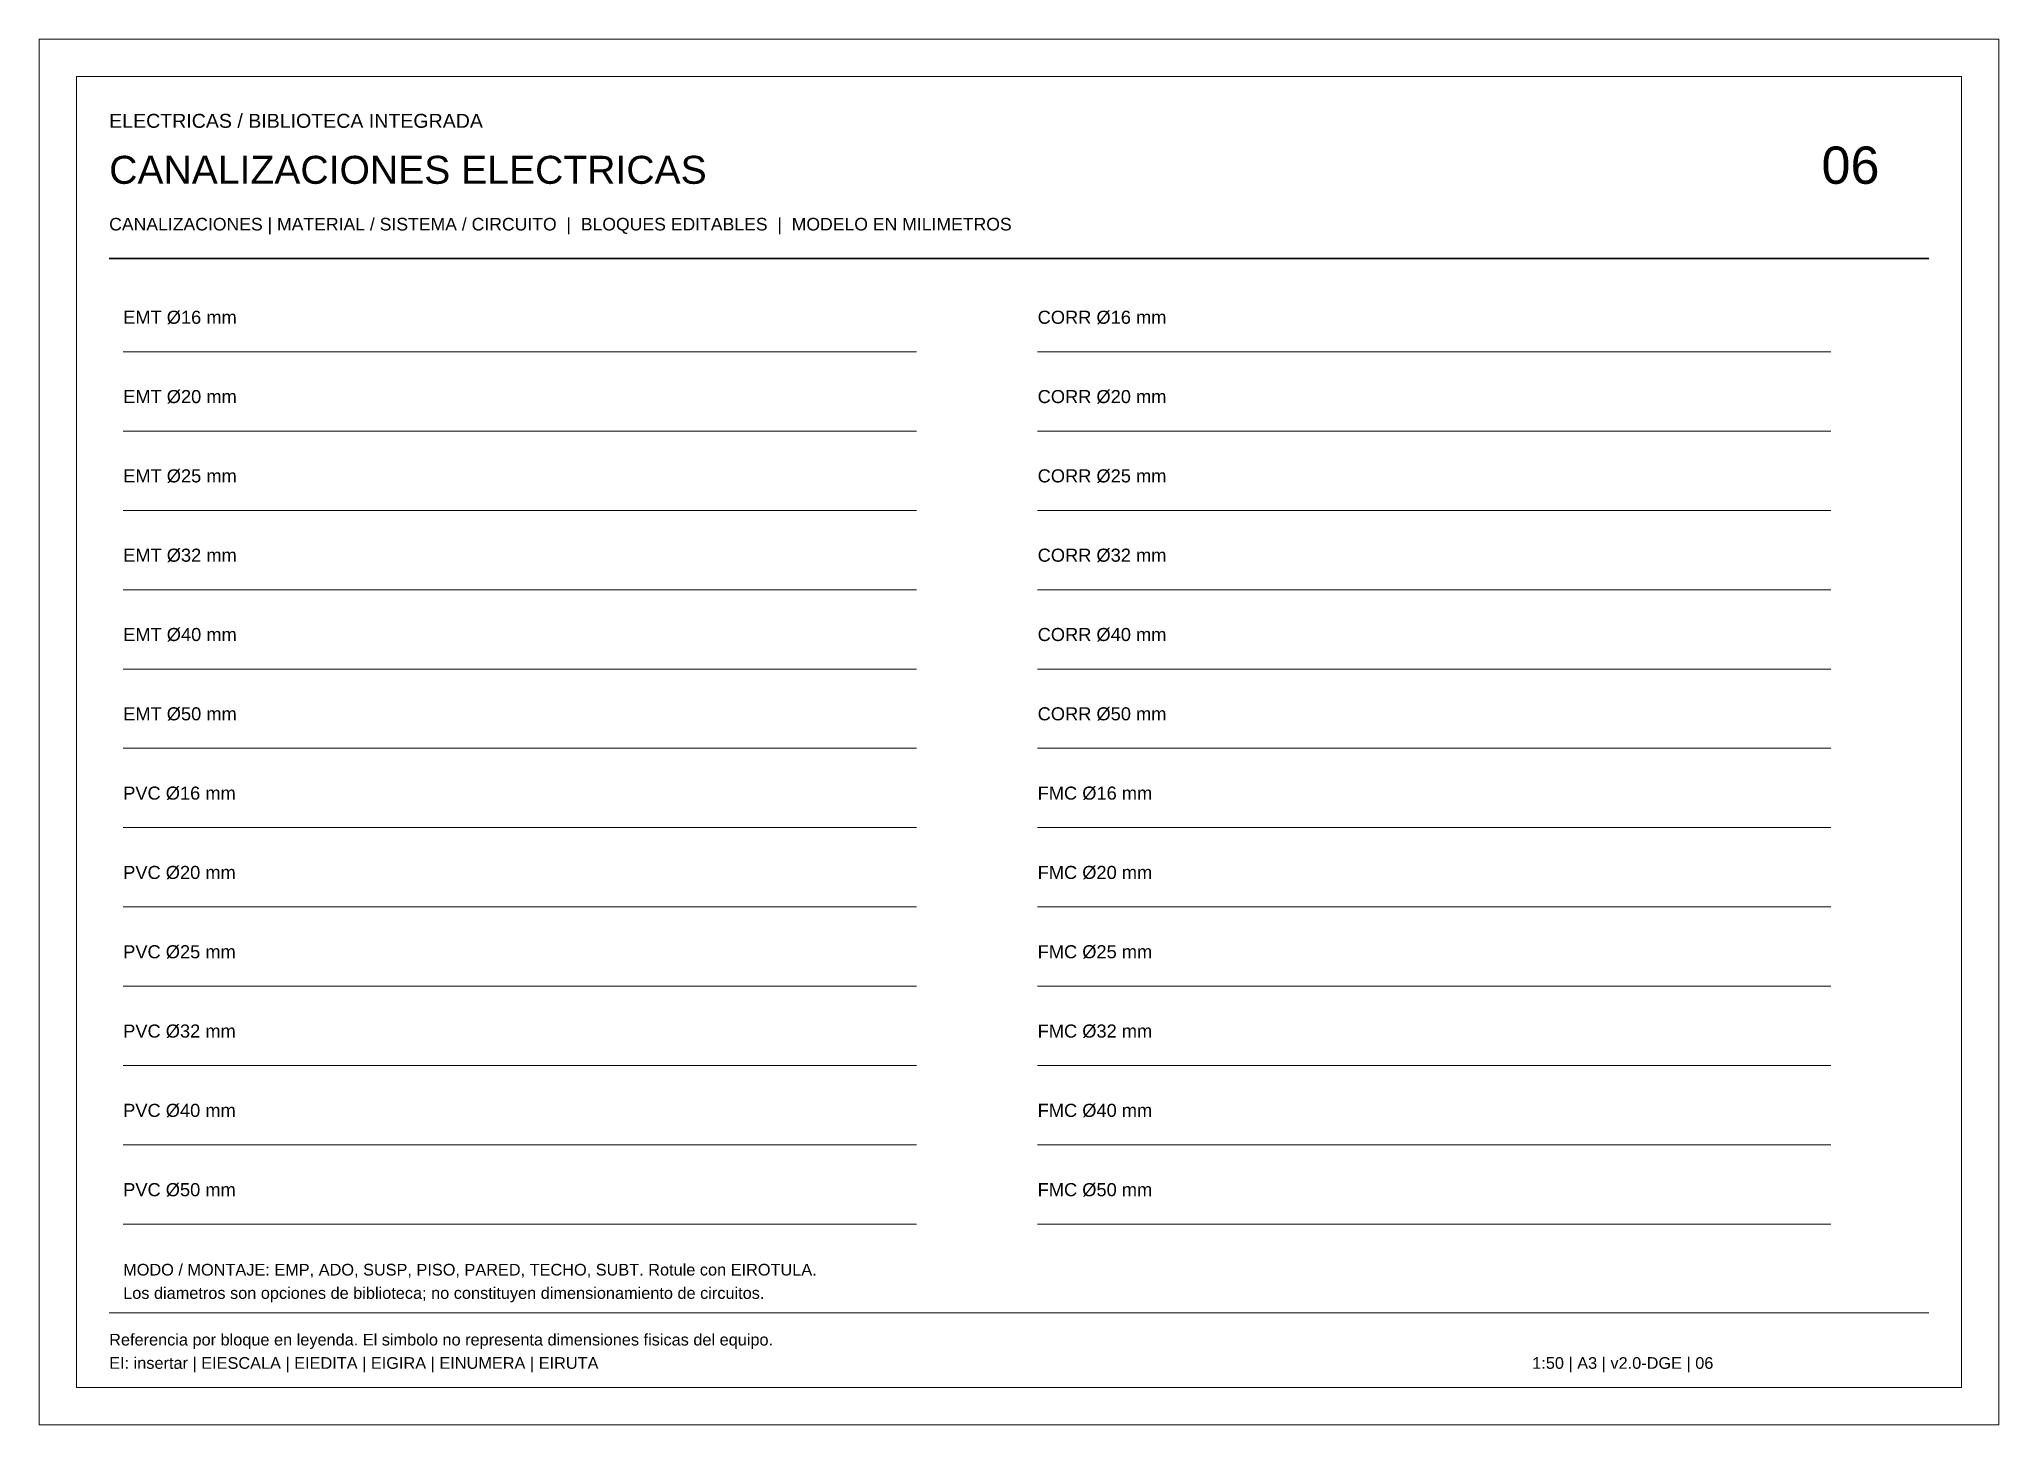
# Paper-space layout '06_CANALIZACIONES' of a CAD drawing. Header units: millimetres. Extents: x 0 to 420, y 0 to 297.
# The model-space entities are those that its viewports show. They can reach past a viewport. Long polylines and large blocks are cut down to what shows.
import ezdxf

# ---------------------------------------------------------------- set-up
doc = ezdxf.new("R2010")
doc.units = ezdxf.units.MM
for name, color, linetype, lineweight in [('EIC-CATALOGO', 7, 'Continuous', 18), ('EIC-MARCO', 8, 'Continuous', 13), ('IE-TUBERIA-CORRUGADA', 214, 'Continuous', 18), ('IE-TUBERIA-EMT', 144, 'Continuous', 18), ('IE-TUBERIA-FMC', 34, 'Continuous', 18), ('IE-TUBERIA-PVC', 94, 'Continuous', 18)]:
    doc.layers.add(name, color=color, linetype=linetype, lineweight=lineweight)
doc.layers.add('VIEWPORTS', color=8, linetype='Continuous', lineweight=0, plot=False)
doc.styles.add('EI_TEXTO', font='arial.ttf')
doc.linetypes.add('EIC_CORR_D16', pattern='A,500,-120,["CORR %%c16 mm",EI_TEXTO,S=125,R=0,X=0,Y=-62.5],-1115,500', length=2235)
doc.linetypes.add('EIC_CORR_D20', pattern='A,500,-120,["CORR %%c20 mm",EI_TEXTO,S=125,R=0,X=0,Y=-62.5],-1115,500', length=2235)
doc.linetypes.add('EIC_CORR_D25', pattern='A,500,-120,["CORR %%c25 mm",EI_TEXTO,S=125,R=0,X=0,Y=-62.5],-1115,500', length=2235)
doc.linetypes.add('EIC_CORR_D32', pattern='A,500,-120,["CORR %%c32 mm",EI_TEXTO,S=125,R=0,X=0,Y=-62.5],-1115,500', length=2235)
doc.linetypes.add('EIC_CORR_D40', pattern='A,500,-120,["CORR %%c40 mm",EI_TEXTO,S=125,R=0,X=0,Y=-62.5],-1115,500', length=2235)
doc.linetypes.add('EIC_CORR_D50', pattern='A,500,-120,["CORR %%c50 mm",EI_TEXTO,S=125,R=0,X=0,Y=-62.5],-1115,500', length=2235)
doc.linetypes.add('EIC_EMT_D16', pattern='A,500,-120,["EMT %%c16 mm",EI_TEXTO,S=125,R=0,X=0,Y=-62.5],-1030,500', length=2150)
doc.linetypes.add('EIC_EMT_D20', pattern='A,500,-120,["EMT %%c20 mm",EI_TEXTO,S=125,R=0,X=0,Y=-62.5],-1030,500', length=2150)
doc.linetypes.add('EIC_EMT_D25', pattern='A,500,-120,["EMT %%c25 mm",EI_TEXTO,S=125,R=0,X=0,Y=-62.5],-1030,500', length=2150)
doc.linetypes.add('EIC_EMT_D32', pattern='A,500,-120,["EMT %%c32 mm",EI_TEXTO,S=125,R=0,X=0,Y=-62.5],-1030,500', length=2150)
doc.linetypes.add('EIC_EMT_D40', pattern='A,500,-120,["EMT %%c40 mm",EI_TEXTO,S=125,R=0,X=0,Y=-62.5],-1030,500', length=2150)
doc.linetypes.add('EIC_EMT_D50', pattern='A,500,-120,["EMT %%c50 mm",EI_TEXTO,S=125,R=0,X=0,Y=-62.5],-1030,500', length=2150)
doc.linetypes.add('EIC_FMC_D16', pattern='A,500,-120,["FMC %%c16 mm",EI_TEXTO,S=125,R=0,X=0,Y=-62.5],-1030,500', length=2150)
doc.linetypes.add('EIC_FMC_D20', pattern='A,500,-120,["FMC %%c20 mm",EI_TEXTO,S=125,R=0,X=0,Y=-62.5],-1030,500', length=2150)
doc.linetypes.add('EIC_FMC_D25', pattern='A,500,-120,["FMC %%c25 mm",EI_TEXTO,S=125,R=0,X=0,Y=-62.5],-1030,500', length=2150)
doc.linetypes.add('EIC_FMC_D32', pattern='A,500,-120,["FMC %%c32 mm",EI_TEXTO,S=125,R=0,X=0,Y=-62.5],-1030,500', length=2150)
doc.linetypes.add('EIC_FMC_D40', pattern='A,500,-120,["FMC %%c40 mm",EI_TEXTO,S=125,R=0,X=0,Y=-62.5],-1030,500', length=2150)
doc.linetypes.add('EIC_FMC_D50', pattern='A,500,-120,["FMC %%c50 mm",EI_TEXTO,S=125,R=0,X=0,Y=-62.5],-1030,500', length=2150)
doc.linetypes.add('EIC_PVC_D16', pattern='A,500,-120,["PVC %%c16 mm",EI_TEXTO,S=125,R=0,X=0,Y=-62.5],-1030,500', length=2150)
doc.linetypes.add('EIC_PVC_D20', pattern='A,500,-120,["PVC %%c20 mm",EI_TEXTO,S=125,R=0,X=0,Y=-62.5],-1030,500', length=2150)
doc.linetypes.add('EIC_PVC_D25', pattern='A,500,-120,["PVC %%c25 mm",EI_TEXTO,S=125,R=0,X=0,Y=-62.5],-1030,500', length=2150)
doc.linetypes.add('EIC_PVC_D32', pattern='A,500,-120,["PVC %%c32 mm",EI_TEXTO,S=125,R=0,X=0,Y=-62.5],-1030,500', length=2150)
doc.linetypes.add('EIC_PVC_D40', pattern='A,500,-120,["PVC %%c40 mm",EI_TEXTO,S=125,R=0,X=0,Y=-62.5],-1030,500', length=2150)
doc.linetypes.add('EIC_PVC_D50', pattern='A,500,-120,["PVC %%c50 mm",EI_TEXTO,S=125,R=0,X=0,Y=-62.5],-1030,500', length=2150)

msp = doc.modelspace()

# ---------------------------------------------------------------- linework, layer by layer
at = {"layer": 'EIC-MARCO', "color": 144, "lineweight": 35}
msp.add_line((113250, -27500), (132750, -27500), dxfattribs=at)
at = {"layer": 'EIC-MARCO', "color": 8, "lineweight": 13}
msp.add_line((113250, -38800), (132750, -38800), dxfattribs=at)
at = {"layer": 'EIC-MARCO'}
msp.add_lwpolyline([(112900, -39600), (133100, -39600), (133100, -25550), (112900, -25550)], close=True, dxfattribs=at)
at = {"layer": 'IE-TUBERIA-CORRUGADA', "linetype": 'EIC_CORR_D16', "flags": 128}
msp.add_lwpolyline([(123200, -28500), (131700, -28500)], dxfattribs=at)
at = {"layer": 'IE-TUBERIA-CORRUGADA', "linetype": 'EIC_CORR_D20', "flags": 128}
msp.add_lwpolyline([(123200, -29350), (131700, -29350)], dxfattribs=at)
at = {"layer": 'IE-TUBERIA-CORRUGADA', "linetype": 'EIC_CORR_D25', "flags": 128}
msp.add_lwpolyline([(123200, -30200), (131700, -30200)], dxfattribs=at)
at = {"layer": 'IE-TUBERIA-CORRUGADA', "linetype": 'EIC_CORR_D32', "flags": 128}
msp.add_lwpolyline([(123200, -31050), (131700, -31050)], dxfattribs=at)
at = {"layer": 'IE-TUBERIA-CORRUGADA', "linetype": 'EIC_CORR_D40', "flags": 128}
msp.add_lwpolyline([(123200, -31900), (131700, -31900)], dxfattribs=at)
at = {"layer": 'IE-TUBERIA-CORRUGADA', "linetype": 'EIC_CORR_D50', "flags": 128}
msp.add_lwpolyline([(123200, -32750), (131700, -32750)], dxfattribs=at)
at = {"layer": 'IE-TUBERIA-EMT', "linetype": 'EIC_EMT_D16', "flags": 128}
msp.add_lwpolyline([(113400, -28500), (121900, -28500)], dxfattribs=at)
at = {"layer": 'IE-TUBERIA-EMT', "linetype": 'EIC_EMT_D20', "flags": 128}
msp.add_lwpolyline([(113400, -29350), (121900, -29350)], dxfattribs=at)
at = {"layer": 'IE-TUBERIA-EMT', "linetype": 'EIC_EMT_D25', "flags": 128}
msp.add_lwpolyline([(113400, -30200), (121900, -30200)], dxfattribs=at)
at = {"layer": 'IE-TUBERIA-EMT', "linetype": 'EIC_EMT_D32', "flags": 128}
msp.add_lwpolyline([(113400, -31050), (121900, -31050)], dxfattribs=at)
at = {"layer": 'IE-TUBERIA-EMT', "linetype": 'EIC_EMT_D40', "flags": 128}
msp.add_lwpolyline([(113400, -31900), (121900, -31900)], dxfattribs=at)
at = {"layer": 'IE-TUBERIA-EMT', "linetype": 'EIC_EMT_D50', "flags": 128}
msp.add_lwpolyline([(113400, -32750), (121900, -32750)], dxfattribs=at)
at = {"layer": 'IE-TUBERIA-FMC', "linetype": 'EIC_FMC_D16', "flags": 128}
msp.add_lwpolyline([(123200, -33600), (131700, -33600)], dxfattribs=at)
at = {"layer": 'IE-TUBERIA-FMC', "linetype": 'EIC_FMC_D20', "flags": 128}
msp.add_lwpolyline([(123200, -34450), (131700, -34450)], dxfattribs=at)
at = {"layer": 'IE-TUBERIA-FMC', "linetype": 'EIC_FMC_D25', "flags": 128}
msp.add_lwpolyline([(123200, -35300), (131700, -35300)], dxfattribs=at)
at = {"layer": 'IE-TUBERIA-FMC', "linetype": 'EIC_FMC_D32', "flags": 128}
msp.add_lwpolyline([(123200, -36150), (131700, -36150)], dxfattribs=at)
at = {"layer": 'IE-TUBERIA-FMC', "linetype": 'EIC_FMC_D40', "flags": 128}
msp.add_lwpolyline([(123200, -37000), (131700, -37000)], dxfattribs=at)
at = {"layer": 'IE-TUBERIA-FMC', "linetype": 'EIC_FMC_D50', "flags": 128}
msp.add_lwpolyline([(123200, -37850), (131700, -37850)], dxfattribs=at)
at = {"layer": 'IE-TUBERIA-PVC', "linetype": 'EIC_PVC_D16', "flags": 128}
msp.add_lwpolyline([(113400, -33600), (121900, -33600)], dxfattribs=at)
at = {"layer": 'IE-TUBERIA-PVC', "linetype": 'EIC_PVC_D20', "flags": 128}
msp.add_lwpolyline([(113400, -34450), (121900, -34450)], dxfattribs=at)
at = {"layer": 'IE-TUBERIA-PVC', "linetype": 'EIC_PVC_D25', "flags": 128}
msp.add_lwpolyline([(113400, -35300), (121900, -35300)], dxfattribs=at)
at = {"layer": 'IE-TUBERIA-PVC', "linetype": 'EIC_PVC_D32', "flags": 128}
msp.add_lwpolyline([(113400, -36150), (121900, -36150)], dxfattribs=at)
at = {"layer": 'IE-TUBERIA-PVC', "linetype": 'EIC_PVC_D40', "flags": 128}
msp.add_lwpolyline([(113400, -37000), (121900, -37000)], dxfattribs=at)
at = {"layer": 'IE-TUBERIA-PVC', "linetype": 'EIC_PVC_D50', "flags": 128}
msp.add_lwpolyline([(113400, -37850), (121900, -37850)], dxfattribs=at)

# ---------------------------------------------------------------- texts
at = {"layer": 'EIC-CATALOGO', "color": 144, "style": 'EI_TEXTO'}
for s, height, p in [('ELECTRICAS / BIBLIOTECA INTEGRADA', 150, (113250, -26100)), ('06', 400, (131600, -26700))]:
    msp.add_text(s, height=height, dxfattribs=at).set_placement(p)
at = {"layer": 'EIC-CATALOGO', "color": 7, "style": 'EI_TEXTO'}
for s, height, p in [('CANALIZACIONES ELECTRICAS', 300, (113250, -26700)), ('CANALIZACIONES | MATERIAL / SISTEMA / CIRCUITO  |  BLOQUES EDITABLES  |  MODELO EN MILIMETROS', 135, (113250, -27200)), ('EMT Ø16 mm', 140, (113400, -28200)), ('CORR Ø16 mm', 140, (123200, -28200)), ('EMT Ø20 mm', 140, (113400, -29050)), ('CORR Ø20 mm', 140, (123200, -29050)), ('EMT Ø25 mm', 140, (113400, -29900)), ('CORR Ø25 mm', 140, (123200, -29900)), ('EMT Ø32 mm', 140, (113400, -30750)), ('CORR Ø32 mm', 140, (123200, -30750)), ('EMT Ø40 mm', 140, (113400, -31600)), ('CORR Ø40 mm', 140, (123200, -31600)), ('EMT Ø50 mm', 140, (113400, -32450)), ('CORR Ø50 mm', 140, (123200, -32450)), ('PVC Ø16 mm', 140, (113400, -33300)), ('FMC Ø16 mm', 140, (123200, -33300)), ('PVC Ø20 mm', 140, (113400, -34150)), ('FMC Ø20 mm', 140, (123200, -34150)), ('PVC Ø25 mm', 140, (113400, -35000)), ('FMC Ø25 mm', 140, (123200, -35000)), ('PVC Ø32 mm', 140, (113400, -35850)), ('FMC Ø32 mm', 140, (123200, -35850)), ('PVC Ø40 mm', 140, (113400, -36700)), ('FMC Ø40 mm', 140, (123200, -36700)), ('PVC Ø50 mm', 140, (113400, -37550)), ('FMC Ø50 mm', 140, (123200, -37550)), ('MODO / MONTAJE: EMP, ADO, SUSP, PISO, PARED, TECHO, SUBT. Rotule con EIROTULA.', 125, (113400, -38400)), ('Los diametros son opciones de biblioteca; no constituyen dimensionamiento de circuitos.', 125, (113400, -38650)), ('Referencia por bloque en leyenda. El simbolo no representa dimensiones fisicas del equipo.', 125, (113250, -39150)), ('EI: insertar | EIESCALA | EIEDITA | EIGIRA | EINUMERA | EIRUTA', 125, (113250, -39400)), ('1:50 | A3 | v2.0-DGE | 06', 125, (128500, -39400))]:
    msp.add_text(s, height=height, dxfattribs=at).set_placement(p)

psp = doc.layouts.new('06_CANALIZACIONES')

# ---------------------------------------------------------------- viewports
at = {"layer": 'VIEWPORTS'}
psp.add_viewport(center=(210, 148.5), size=(420, 297), view_center_point=(123000, -32575), view_height=14850, dxfattribs=at)

doc.saveas('drawing.dxf')
